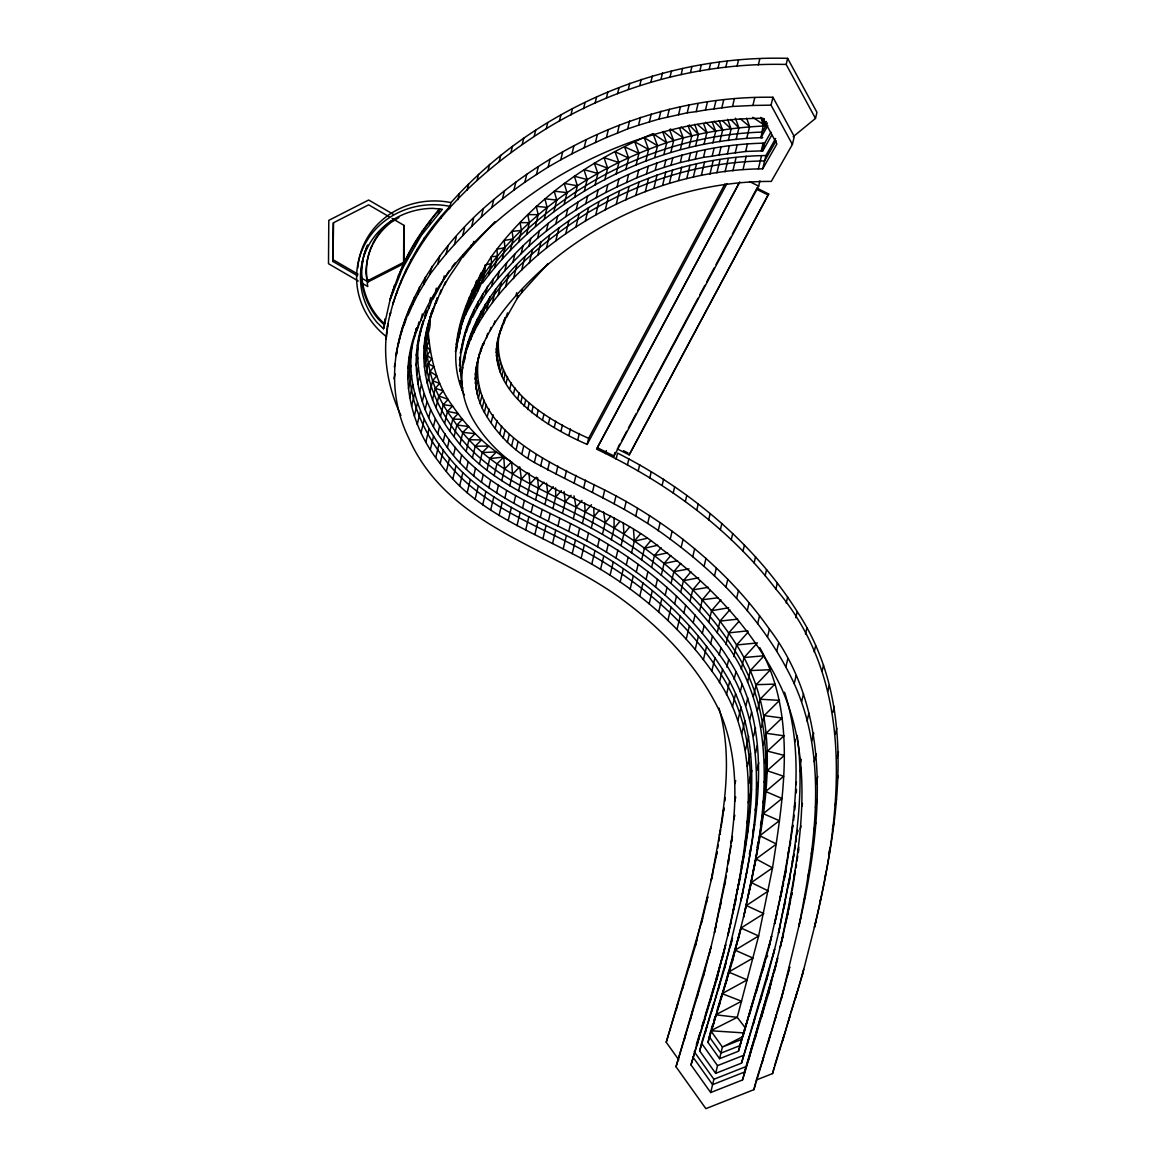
<?xml version="1.0" encoding="UTF-8"?>
<svg xmlns="http://www.w3.org/2000/svg" width="1167" height="1167" viewBox="0 0 1167 1167"><rect width="100%" height="100%" fill="white"/><g stroke="black" fill="none" stroke-linecap="round" stroke-linejoin="round"><path stroke-width="1.5" d="M357.627 275.806L332.931 261.466L333.193 222.912L368.641 204.823L389.078 216.683M332.931 261.466L333.558 223.057M393.469 290.131L394.621 285.288L389.851 300.488L402.411 268.643L403.957 262.181L404.205 225.391M725.451 880.925L714.423 932.666C728.237 860.852 749.666 782.401 719.82 711.782C698.274 666.299 662.243 628.94 622.04 599.327C550.357 546.244 447.865 527.134 408.625 437.888C366.292 350.698 426.714 254.742 493.743 199.601C571.13 134.322 671.288 95.723 772.933 97.255L794.289 136.554L792.393 144.445L771.285 181.425C685.992 180.943 602.187 215.093 539.169 272.071C503.123 305.798 455.684 360.443 484.393 412.374C497.39 435.349 517.054 454.065 540.686 465.852C584.302 489.454 630.516 508.9 670.208 539.169C721.702 576.965 767.04 625.352 794.202 683.643C828.876 760.257 814.668 846.877 798.855 926.292C821.553 828.41 834.332 714.496 769.403 629.144C727.464 569.759 669.42 522.685 604.739 490.038C552.691 463.737 467.004 430.419 478.674 357.073L476.778 364.965M412.374 344.907C404.73 389.705 426.524 433.307 456.02 465.677C493.772 506.245 548.052 523.662 594.995 550.664C649.406 582.508 698.522 625.935 729.652 681.382C767.755 753.182 748.237 837.716 732.759 912.944C749.112 833.574 764.852 740.68 711.797 671.054C676.262 620.829 626.942 581.224 572.224 553.654C525.296 528.724 471.935 508.608 440.149 463.474C410.813 427.282 398.691 376.839 415.467 332.362L409.194 358.181M421.389 328.525C408.698 374.461 430.9 421.506 461.665 454.94C496.077 492.124 545.179 509.118 588.533 533.027C644.257 563.223 694.686 605.41 728.719 659.384C775.705 731.432 757.047 822.079 740.885 900.72C759.717 815.762 772.729 714.86 710.615 643.673C673.388 595.287 623.178 558.249 568.723 531.393C522.772 508.345 471.906 486.654 443.227 441.432C416.94 407.589 408.727 361.114 423.461 320.677M759.877 647.743C797.061 715.138 783.655 795.427 772.539 867.84L751.344 882.588L748.543 894.243C767.871 807.739 780.344 705.145 717.224 632.747C679.442 583.66 628.561 546.039 573.303 518.79C530.402 496.923 482.875 477.434 454.08 436.677C428.07 404.424 415.7 359.903 429.587 319.816C415.16 365.198 436.691 412.666 467.486 445.823C501.46 482.379 549.949 498.951 592.617 522.583C649.304 553.275 700.55 596.206 735.137 651.084C786.762 731.009 761.555 830.889 743.583 917.204C762.211 829.022 789.213 726.924 736.596 644.986C700.127 587.366 645.614 542.567 585.134 511.977C537.768 486.741 482.89 466.567 452.811 419.099C428.989 388.173 419.551 345.84 432.869 308.788M753.269 870.611L756.07 858.956L772.539 867.84L758.638 935.963L737.238 1017.332L710.791 1030.753L707.99 1042.408L719.601 1058.688L738.434 1051.248L771.65 936.124L768.863 947.779L782.473 888.525L779.687 900.18C792.729 832.129 806.426 759.921 784.545 692.177M797.134 735.429C806.324 801.773 791.999 868.365 778.477 933.089L792.947 860.91M699.252 1036.413L690.995 1064.888L710.703 1092.545L742.489 1079.971L768.294 994.386L783.393 934.227L780.198 947.487C797.732 863.128 818.169 770.731 781.598 688.413C755.399 632.31 711.666 585.819 662.127 549.424C603.514 499.17 512.532 489.294 472.314 418.194C438.427 357.131 494.064 293.282 537.841 255.062C600.553 202.562 680.478 169.623 762.722 168.821L776.901 143.964L762.941 118.261C689.945 118.626 618.072 140.288 555.769 178.026C495.129 216.376 436.56 268.337 414.008 338.649M616.074 459.185L617.533 453.088C689.464 489.513 753.882 543.136 797.236 611.625C859.598 705.729 838.008 824.34 814.449 927.327C841.48 814.551 857.541 684.3 775.88 589.043C729.2 528.038 665.54 482.015 596.614 449.135L739.79 181.95M752.773 117.298L765.523 125.919C732.132 127.451 698.639 132.571 666.722 142.724L652.995 133.665C589.641 159.806 531.802 200.957 491.278 256.74C466.537 295.922 442.483 349.429 464.233 394.927M456.676 349.269L457.595 338.926M462.103 384.658C449.849 319.072 501.299 262.05 548.184 223.393C609.597 174.86 686.021 144.591 764.648 143.147L770.906 132.192M726.91 183.627L587.161 444.423C544.099 425.751 479.87 386.802 500.439 330.29L499.038 335.863M587.161 444.423L588.62 438.325C548.286 420.208 492.941 389.092 498.703 337.248L496.573 346.132M662.652 131.886L666.722 142.724C598.715 165.933 535.974 206.69 491.409 263.567L485.428 264.836C484.349 291.546 461.271 311.356 457.785 338.094M385.883 339.043L386.452 336.709A79.385 74.542 13.5 0 1 363.71 246.602A79.385 74.542 13.5 0 1 450.054 206.369C421.199 236.638 399.77 274.172 390.041 314.944L390.595 312.61C380.938 346.643 385.912 383.812 400.937 415.51M477.639 291.166L480.877 273.02L473.248 298.416M796.259 792.874L796.477 789.476M764.414 118.742L760.986 137.618L762.722 137.589C653.797 140.536 547.848 196.085 482.482 283.129M459.127 332.537C461.257 313.938 473.175 298.212 476.749 280.416L468.901 307.198M715.692 857.76L717.165 851.662L711.155 880.472C721.264 824.106 735.225 764.691 718.989 708.15M724.867 801.087L725.247 797.659M793.604 820.372L794.173 815.179M794.742 810L795.311 804.807M458.427 338.226L462.701 320.589L462.044 323.813M461.33 352.215L465.341 332.464M463.387 364.206L466.61 348.422M464.495 360.37L465.225 354.199M402.411 268.643L421.199 235.501L442.381 209.258L432.797 208.353A75.519 70.924 13.5 0 0 367.211 248.206A75.519 70.924 13.5 0 0 377.072 322.544L383.549 328.802L391.003 295.645M384.658 323.274L385.343 318.664L384.191 323.507M386.452 336.709L387.955 324.193L387.4 326.527M396.765 354.243L397.349 349.429M411.09 350.29C403.446 395.088 425.226 438.69 454.736 471.045C489.498 508.768 539.125 526.127 583.048 550.27C637.97 580.043 687.713 621.588 721.264 674.803C771.606 753.328 745.159 851.239 727.829 935.744L735.954 899.669M789.796 845.769L792.947 825.521M794.596 850.612L795.383 845.521M795.909 842.122L796.434 838.737M797.236 833.632L797.761 830.248L795.909 837.95M796.419 864.528L795.894 867.942L796.536 865.243M796.959 861.115L797.747 855.994M798.286 852.596L798.812 849.182M721.075 827.388L723 815.033M723.555 811.488L724.109 807.958L722.65 814.055M731.169 845.608L727.595 864.266M731.738 842.02L732.293 838.446M717.72 848.205L718.274 844.733M718.843 841.276L719.397 837.818M719.951 834.347L720.52 830.889M725.816 879.145L726.37 875.644M726.939 872.143L727.508 868.642M728.354 863.376L728.923 859.875M777.324 912.404L774.523 924.06L785.639 871.501L789.534 847.461L788.206 853.019M793.502 857.453L794.071 854.011L792.218 861.713M792.233 890.45L795.325 871.399M471.701 295.543L472.708 289.328L465.604 314.769M782.838 886.745L783.553 883.186M784.253 879.626L786.033 870.742M787.287 915.555L791.955 892.186L790.059 900.078M788.586 910.172L790.584 900.151M791.255 896.81L791.912 893.47M468.405 303.099L469.688 297.001L462.613 322.296M463.022 319.116L464.291 313.223L456.268 344.484M678.786 1059.855L666.226 1042.248L695.43 945.708L712.629 874.375M742.737 893.003L724.678 967.954L699.675 1050.927L715.663 1073.363L741.497 1063.137L766.617 979.755L774.625 949.238L741.497 1063.137M782.094 939.595L788.206 911.894M800.737 918.4L781.554 998.048L753.897 1089.657L705.875 1108.65L676.014 1066.769L711.082 946.714L703.365 976.21L676.014 1066.769M399.989 337.146L395.642 355.731M701.163 924.439L707.785 896.708L706.327 902.806M709.186 954.606L716.319 924.775M690.995 1064.888L716.626 979.872L731.023 922.47M707.99 1042.408L732.249 961.827L746.384 905.548L768.382 890.975L751.344 882.588M772.773 956.955L780.315 925.387M815.908 921.23L802.225 975.466L772.569 1073.567L757.441 1079.548M367.065 281.291L366.453 272.144A71.07 66.738 13.5 0 1 372.113 245.07M362.251 278.505L368.116 281.903L368.495 280.284L403.957 262.181M383.549 328.802L384.454 325.039L377.977 318.781A75.519 70.924 13.5 0 1 362.952 259.205M397.641 279.482C405.941 253.21 421.943 229.797 439.58 208.849L438.427 213.692M393.527 301.582L392.958 303.916C417.246 227.419 480.191 170.251 546.302 128.647C618.116 84.783 702.053 62.42 786.164 64.448L815.485 118.421L793.181 136.699M396.517 293.734L397.072 291.4M400.646 283.216L401.215 280.882M407.983 257.396L409.136 252.553M405.343 272.509L405.912 270.19M410.828 261.466L411.397 259.132M414.329 246.718L415.496 241.875M417.1 250.92L417.669 248.586M421.199 235.501L422.366 230.658M398.093 345.038L402.717 326.818M423.869 239.862L424.438 237.528M394.286 366.949L395.044 363.783M400.821 334.71L406.014 317.351M429.689 224.429L430.856 219.586M404.132 325.243L409.967 307.315M393.994 378.706L395.132 373.965M408.071 315.207L412.549 305.01L414.445 297.118M432.213 228.965L432.767 226.631M412.549 305.01L417.669 294.697L419.551 286.805M417.669 294.697L423.636 284.66L425.532 276.769M440.863 218.346L441.432 216.012M416.546 328.058L415.904 330.757L416.925 327.825M423.636 284.66L429.996 274.274L431.892 266.382M407.983 368.203L411.163 354.928M417.086 329.853L418.968 321.961M420.849 320.239L422.366 313.923M407.721 378.794L410.901 365.519M449.485 208.689L450.958 202.591C535.128 108.589 661.558 54.776 787.637 58.35L816.958 112.324L815.485 118.421M417.348 345.811L419.201 338.109M419.537 336.242L423.504 320.648M429.996 274.274L437.785 264.092L439.682 256.2M416.196 355.395L418.049 347.678M422.031 326.818L426.874 310.553L425.08 315.688M408.421 388.684L411.615 375.424M429.894 300.882L430.652 297.731M425.021 318.255L429.471 305.725M415.933 365.548L417.786 357.846M428.727 308.817L434.022 294.668M409.588 397.728L412.768 384.454M435.583 291.327L436.341 288.161M457.931 199.659L459.39 193.562M425.051 339.174L427.851 327.504C429.792 355.031 435.393 383.287 452.592 405.999C467.777 428.085 486.916 447.661 510.3 461.038M427.151 329.955L430.915 315.25M416.619 375.103L418.472 367.401M437.785 264.092L446.115 253.866L448.011 245.974M423.957 348.218C425.299 338.372 431.411 329.984 429.981 319.758M429.573 320.808L433.803 306.979M411.543 406.335L414.723 393.06M432.461 312.537L437.435 297.716L434.401 305.433M423.723 357.875L426.524 346.22L429.368 341.45L426.757 336.563M417.742 383.797L419.58 376.08M432.913 299.292L443.154 280.488L444.262 275.864M436.093 303.274L441.199 289.795M424.365 367.022L427.166 355.366L430.346 350.581L426.524 346.22M467.15 190.148L468.623 184.05M440.192 293.967L445.371 282.064M446.115 253.866L454.43 244.559L456.326 236.668M419.609 392.068L421.462 384.351M414.314 416.079L417.509 402.805M425.43 375.307L428.231 363.652L431.702 358.838L427.166 355.366M422.323 401.565L424.175 393.863M417.232 424.511L420.412 411.236M427.224 383.184L430.025 371.529L433.759 366.657L428.231 363.652M454.43 244.559L462.672 235.719L464.568 227.828M477.084 180.447L478.543 174.35M425.109 409.646L426.962 401.929M429.85 392.404L432.651 380.734L436.706 375.789L430.025 371.529M444.715 284.85C449.849 274.143 458.398 265.04 463.416 254.61M421.039 432.709L424.219 419.434M462.672 235.719L471.687 226.442L473.583 218.55M432.49 400.062L435.291 388.407L439.623 383.389L432.651 380.734M428.77 417.538L430.623 409.821M488.098 170.47L489.557 164.372M462.745 257.396L470.52 247.827L471.191 245.055M472.985 244.545L473.744 241.394M425.853 442.001L429.033 428.727M471.687 226.442L481.3 217.047L483.196 209.156M435.991 407.589L438.792 395.934L443.372 390.799L435.291 388.407M433.453 426.568L435.306 418.865M499.243 161.382L500.716 155.284M430.39 449.324L433.57 436.05M455.407 351.69L456.749 346.132M457.479 343.083L458.208 340.035M440.513 416.327L443.3 404.657L448.186 399.391L438.792 395.934M481.3 217.047L491.847 207.493L493.743 199.601M437.815 433.628L439.667 425.911M460.265 353.28L463.562 339.509M435.845 457.216L439.04 443.941M459.477 359.917L460.221 356.839M463.489 340.18L468.2 324.295M444.685 423.067L447.486 411.397L452.592 405.999L443.3 404.657M459.36 365.723L460.469 361.099M466.362 331.997L471.118 316.943M510.956 152.454L512.415 146.356M459.725 371.179L460.469 368.101M469.265 324.659L474.342 309.576M443.227 441.432L445.079 433.716M462.044 367.474C472.766 296.082 530.708 244.311 588.591 207.653C641.996 175.298 703.322 156.29 765.902 155.547L775.661 138.465M491.847 207.493L502.539 198.769L504.436 190.877M472.489 317.293L476.676 308.817L478.528 301.115M461.315 373.644L462.832 367.328M467.923 346.964L471.103 333.704M440.149 463.474L443.329 450.214M459.725 383.476L460.396 380.69M470.768 339.772L473.962 326.512M476.676 308.817L480.964 301.757L482.802 294.04M450.01 430.754L452.811 419.099L458.193 413.526L447.486 411.397M473.919 332.58L477.099 319.306M447.413 447.545L449.266 439.828M488.623 275.237L491.409 263.567L491.278 256.74L497.39 256.186L496.982 249.155L504.932 247.725L504.217 240.46L513.144 238.914L512.109 231.387L521.416 230.424L520.074 222.634L529.366 222.664L527.732 214.626L538.177 214.67L535.39 226.325M462.044 390.391L462.715 387.604M477.959 324.382L481.154 311.108M480.964 301.757L485.632 293.996L487.485 286.28M522.262 144.3L523.72 138.202M482.161 317.482L485.341 304.208M494.589 267.841L497.39 256.186M454.08 436.677L456.88 425.021L462.453 419.332L452.811 419.099M446.407 471.205L449.601 457.931M502.539 198.769L513.918 190.104L515.814 182.212M485.632 293.996L491.54 286.382L493.393 278.665M486.697 309.926L489.877 296.666M453.54 455.086L455.393 447.384M475.582 369.968L477.478 362.091M478.353 358.75L479.87 352.434L479.068 355.527M491.54 286.382L497.405 279.132L499.257 271.43M502.131 259.38L504.932 247.725M475.013 374.855L476.909 366.963M492.416 302.574L495.596 289.299M480.862 351.603L482.759 343.711M474.925 379.115L476.822 371.223M483.546 344.819L484.305 341.668M460.031 444.029L462.832 432.373L468.653 426.495L456.88 425.021M534.18 136.408L535.653 130.31M475.217 383.374L477.099 375.482M452.84 478.937L456.02 465.677M486.493 338.08L487.631 333.339M513.918 190.104L524.844 182.227L526.74 174.335M498.163 295.455L501.358 282.181M475.888 389.005L477.784 381.113M490.184 330.611L490.942 327.46M497.405 279.132L504.815 270.817L506.668 263.115M510.344 250.569L513.144 238.914M459.813 462.657L461.665 454.94M477.099 394.154L478.995 386.262M494.108 324.149L494.866 320.998M478.339 398.472L480.235 390.58M466.144 451.396L468.944 439.726L475.027 433.672L462.832 432.373M505.486 287.257L508.666 273.982M504.815 270.817L512.955 262.108L514.807 254.391M459.638 485.968L462.818 472.693M518.615 242.08L521.416 230.424M480.045 403.534L481.942 395.642M546.302 128.647L547.761 122.55M524.844 182.227L536.441 174.539L538.337 166.648M466.377 469.426L468.23 461.724M496.165 349.619L497.623 343.521M482.219 408.071L484.115 400.179M498.98 336.388L502.671 323.945M513.538 278.607L516.733 265.347M496.106 352.653L497.565 346.555M501.197 330.042L505.18 317.628L503.298 322.369M496.325 355.993L497.784 349.896M512.955 262.108L521.124 253.706L522.976 245.989M472.416 457.872L475.217 446.217L481.504 439.959L468.944 439.726M503.706 323.726L507.543 312.902M526.565 234.319L529.366 222.664M484.393 412.374L486.289 404.482M496.879 360.53L498.338 354.432M497.842 364.629L499.301 358.532M467.136 492.824L470.33 479.549M521.649 270.292L524.829 257.017M515.974 295.878L516.733 292.727M487.193 416.896L489.09 409.004M498.907 368.334L500.366 362.237M473.642 476.063L475.494 468.346M521.124 253.706L528.957 246.062L530.81 238.345M536.441 174.539L548.154 167.041L550.051 159.15M559.387 121.193L560.846 115.095M506.434 317.468L517.156 298.533L517.885 295.484M500.235 372.288L501.693 366.19M479.404 464.233L482.19 452.577L488.696 446.115L475.217 446.217M517.156 298.533L521.78 292.581L522.51 289.533M501.97 375.905L503.429 369.808M491.176 422.644L493.072 414.752M529.366 262.75L532.546 249.475M528.957 246.062L537.579 238.228L539.431 230.512M475.115 499.213L478.295 485.939M503.808 379.538L505.267 373.44M544.303 219.06L547.104 207.39L544.916 198.798L556.703 200.068L553.902 211.723M481.417 482.292L483.269 474.575M495.158 428.449L497.054 420.558M506.084 383.228L507.543 377.131M570.955 114.95L572.413 108.852M537.841 255.062L541.021 241.788M548.154 167.041L560.758 159.85L562.654 151.958M486.945 470.286L489.732 458.616L496.442 451.921L482.19 452.577M537.579 238.228L546.331 231.11L548.184 223.393M509.877 388.699L511.336 382.601M482.7 504.873L485.895 491.599M499.739 433.978L501.635 426.086M488.813 487.806L490.665 480.104M546.433 248.075L549.613 234.8M513.509 393.979L514.968 387.882M494.108 475.625L496.909 463.97L503.794 457.041L504.552 469.003L501.766 480.673M503.137 438.15L505.034 430.273M560.758 159.85L571.976 153.811L573.872 145.919M546.331 231.11L555.798 223.889L557.651 216.172M583.573 108.677L585.032 102.579M490.636 510.096L493.831 496.821M564.172 204.313L566.972 192.657L564.23 183.423L577.373 185.786L574.572 197.442M507.339 442.497L509.235 434.605M517.696 399.056L519.169 392.958M555.784 240.927L558.964 227.653M496.617 492.955L498.469 485.239M520.745 402.79L522.203 396.692M555.798 223.889L565.907 216.581L567.76 208.878M511.554 446.334L513.451 438.442M571.976 153.811L584.186 147.728L586.082 139.836M595.039 103.382L596.497 97.284M524.173 406.335L525.631 400.237M565.762 233.721L568.942 220.446M499.009 515.595L502.189 502.321M516.077 449.951L517.973 442.06M504.8 498.324L506.638 490.607M527.674 409.515L529.132 403.417M509.716 485.895L512.517 474.24L511.613 461.84L504.552 469.003M565.907 216.581L576.177 209.797L578.03 202.095M584.186 147.728L595.447 142.534L597.344 134.643M606.402 98.145L607.861 92.047M584.361 191.169L587.147 179.514L583.923 169.638L597.84 173.431L595.039 185.086M575.929 227.011L579.109 213.736M521.751 454.211L523.633 446.319M531.641 412.695L533.1 406.597M508.199 520.599L511.394 507.324M513.859 503.24L515.712 495.537M576.177 209.797L585.79 203.627L587.643 195.91M518.615 490.723L521.416 479.068L519.738 466.829L512.517 474.24M536.718 416.502L538.177 410.405M527.907 458.237L529.789 450.345M585.411 220.928L588.591 207.653M595.447 142.534L606.446 137.473L608.343 129.581M617.606 93.71L619.064 87.613M516.996 525.646L520.19 512.371M542.48 420.28L543.953 414.183M585.79 203.627L596.293 197.661L598.131 189.944M522.539 508.228L524.377 500.512M534.355 462.497L536.251 454.605M527.148 495.639L529.949 483.969L528.957 473.175M595.739 215.049L598.919 201.774M604.842 179.791L607.642 168.136L603.981 157.618L618.875 162.534L616.074 174.204M606.446 137.473L617.387 133.14L619.283 125.248M628.298 89.276L629.757 83.178M548.344 424.146L549.803 418.049M596.293 197.661L605.95 192.438L607.803 184.722M540.686 465.852L542.582 457.96M525.719 529.818L528.914 516.543M531.145 512.342L532.998 504.625M535.638 499.68L538.425 488.025L537.622 477.741M605.279 209.885L608.459 196.61M554.296 427.297L555.755 421.199M617.387 133.14L627.7 128.851L629.596 120.974M639.808 85.424L641.267 79.327M547.644 469.922L549.54 462.03M605.95 192.438L617.022 186.924L618.875 179.207M534.865 534.53L538.045 521.255M540.365 517.098L542.217 509.381M560.977 431.207L562.436 425.109M616.205 204.444L619.4 191.184M544.931 504.48L547.731 492.824L546.506 483.065M625.818 169.711L628.619 158.056L624.578 146.867L638.947 153.285L636.146 164.941M627.7 128.851L638.524 125.248L640.42 117.356M556.032 473.933L557.914 466.041M617.022 186.924L626.694 182.475L628.546 174.758M650.894 82.055L652.353 75.957M542.918 538.687L546.098 525.413M548.373 521.241L550.226 513.538M568.985 435.043L570.459 428.945M625.818 200.024L628.998 186.749M552.925 508.608L555.725 496.952L555.609 487.923M638.524 125.248L649.377 121.937L651.274 114.045M564.653 478.397L566.549 470.505M626.694 182.475L636.861 177.778L638.714 170.061M661.047 79.035L662.506 72.938M635.84 195.385L639.035 182.125M552.545 543.501L555.74 530.226M577.825 439.609L579.299 433.511M557.972 526.04L559.824 518.323M645.803 161.148L648.604 149.493L644.228 137.677L657.517 145.758L654.716 157.414M562.479 513.378L565.28 501.722L564.069 491.584M649.377 121.937L658.976 119.078L660.872 111.186M636.861 177.778L646.416 174.014L648.269 166.312M670.033 77.022L671.492 70.924M574.076 483.255L575.973 475.363M645.322 191.665L648.516 178.391M563.209 548.826L566.403 535.551M658.976 119.078L667.407 117.196L669.304 109.304M646.416 174.014L655.183 170.353L657.021 162.636M568.723 531.393L570.575 523.677M573.303 518.79L576.104 507.12L573.989 495.873M653.958 188.047L657.138 174.787M681.149 74.6L682.607 68.488M583.631 488.01L585.528 480.118M663.921 154.38L666.722 142.724M655.183 170.353L664.096 167.406L665.949 159.689M572.224 553.654L575.404 540.379M667.407 117.196L678.538 114.76L680.419 106.868M577.738 536.236L579.591 528.52M662.637 185.188L665.832 171.914M670.879 152.25L673.68 140.58L669.537 129.566M690.485 72.5L691.943 66.402M582.333 523.633L585.134 511.977L584.667 503.079M592.384 492.386L594.28 484.495M664.096 167.406L670.981 165.291L672.834 157.589M669.45 183.102L672.63 169.828M678.538 114.76L687.232 112.805L689.128 104.913M605.556 453.598L606.286 450.55M581.151 558.162L584.346 544.887M680.39 149.405L683.191 137.75L679.559 128.078M586.68 540.744L588.533 533.027M699.777 71.275L701.236 65.177M591.275 528.14L594.076 516.485L593.755 507.616M670.981 165.291L680.273 162.534L682.126 154.817M678.552 180.389L681.732 167.114M602.843 497.93L604.739 490.038M687.232 112.805L696.159 111.638L698.056 103.746M739.324 182.592L597.271 447.676L614.017 456.034L614.863 452.519M689.026 147.465L691.827 135.81L688.136 125.919M709.098 69.641L710.557 63.543M591.815 563.938L594.995 550.664M680.273 162.534L688.676 160.638L690.528 152.921M597.577 546.652L599.43 538.935M686.765 178.536L689.96 165.262M695.605 146.05L698.406 134.38L694.671 124.358M602.478 534.209L605.279 522.553L603.529 511.875M696.159 111.638L705.495 110.004L707.392 102.112M688.676 160.638L695.255 159.208L697.107 151.506M717.924 68.488L719.383 62.391M614.134 503.706L616.03 495.815M693.344 177.121L696.524 163.847M600.509 569.54L603.704 556.265M617.241 448.887L629.203 454.867L768.674 193.97L756.697 188.004M704.066 144.139L706.866 132.484L703.701 123.95M606.329 552.297L608.182 544.581M627.408 464.977L628.882 458.879M713.985 108.896L715.882 101.004M611.289 539.883L614.09 528.228L614.061 517.579M695.255 159.208L703.468 157.355L705.32 149.653M725.728 67.467L727.187 61.37M701.352 175.313L704.532 162.038M624.345 509.235L626.241 501.343M712.891 142.987L715.692 131.317L712.278 122.039M721.804 107.875L723.686 99.983M610.122 575.054L613.302 561.779M703.468 157.355L712.162 156.218L714.014 148.515M616.03 557.855L617.883 550.138M638.232 470.826L639.706 464.729M709.944 174.189L713.125 160.915M621.092 545.514L623.893 533.859L623.324 523.049M737.077 65.979L738.536 59.882M719.835 141.718L722.636 130.062L719.178 120.624M712.162 156.218L719.105 154.963L720.958 147.246M705.495 110.004L732.526 106.46L734.422 98.568M716.874 172.92L720.068 159.646M635.65 516.339L637.532 508.447M620.144 582.085L623.324 568.81M626.256 565.018L628.109 557.301M728.31 140.609L731.111 128.954L727.625 119.34M631.537 552.837L634.337 541.182L633.506 529.585M727.435 153.869L729.287 146.152M649.756 478.076L651.215 471.979M725.072 171.841L728.266 158.581M736.114 139.588L738.915 127.918L735.4 118.159M630.136 589.087L633.316 575.812M735.239 152.848L737.092 145.131M647.7 523.385L649.596 515.493M636.278 572.049L638.13 564.347M732.891 170.82L736.071 157.545M758.317 64.929L759.79 58.831M641.631 559.912L644.432 548.257L650.836 540.569M732.526 106.46L752.89 105.453L754.786 97.561M662.141 485.326L663.6 479.229M746.792 138.187L749.593 126.517L746.632 118.203M719.105 154.963L745.64 151.477L747.478 143.774M639.793 596.162L642.973 582.887M743.029 169.492L746.224 156.218M646.11 579.255L647.962 571.553M658.203 530.752L660.099 522.86M651.653 567.264L654.454 555.609L661.033 547.717M673.169 493.058L674.628 486.96M649.144 603.937L652.324 590.662M792.393 144.445L771.051 105.147L772.933 97.255M655.577 587.118L657.429 579.415M745.64 151.477L761.234 150.893L763.087 143.176M758.36 168.923L761.54 155.649M761.234 150.893L762.795 150.864L764.648 143.147M661.251 575.243L664.052 563.588L670.806 555.492M670.208 539.169L672.104 531.277M786.164 64.448L787.637 58.35M614.017 456.034L758.667 186.122L759.921 180.87M762.722 168.821L765.902 155.547M658.669 611.8L661.864 598.525M685.321 501.577L686.779 495.479M665.234 595.082L667.086 587.366M671.054 583.325L673.855 571.67L680.784 563.369M681.178 547.221L683.074 539.329M629.203 454.867L768.674 193.97M667.903 620.465L671.083 607.19M696.772 509.979L698.231 503.881M674.628 603.923L676.481 596.206M680.653 592.34L683.454 580.685L690.937 571.772M692.731 556.761L694.628 548.869M677.006 629.494L680.201 616.22M683.818 613.025L685.671 605.308M708.661 519.796L710.134 513.699M689.945 601.545L692.746 589.889L700.448 580.772M686.24 639.02L689.434 625.76M704.109 566.199L706.006 558.307M693.213 622.726L695.065 615.009M699.514 611.435L702.315 599.78L710.251 590.444M720.418 529.555L721.877 523.458M695.182 649.581L698.377 636.307M714.467 575.914L716.363 568.023M702.301 633.433L704.153 625.731M708.763 622.347L711.564 610.691L720.929 599.809M731.242 539.723L732.716 533.625M703.409 659.691L706.589 646.416M710.615 643.673L712.468 635.971M725.903 587.234L727.8 579.343M717.224 632.747L720.01 621.077L729.886 609.743M711.797 671.054L714.977 657.794M742.956 551.291L744.429 545.193M719.164 655.256L721.016 647.554M736.61 598.321L738.507 590.429M725.947 644.563L728.733 632.908L738.93 621.355M719.368 682.695L722.548 669.42M726.866 667.101L728.719 659.384M754.115 562.844L755.574 556.747M733.81 656.656L736.596 644.986L748.31 631.93M726.472 694.657L729.652 681.382M747.201 610.749L749.097 602.858M734.131 679.325L735.983 671.608M741.249 669.187L744.05 657.532L757.354 642.929L736.596 644.986M732.424 707.012L735.604 693.738M765.114 575.754L766.573 569.656M740.228 691.987L742.081 684.285M757.646 623.645L759.542 615.753M737.923 720.272L741.118 706.998M747.522 682.214L750.323 670.558L764.079 655.766L744.05 657.532M745.903 705.641L747.755 697.939M666.226 1042.248L702.622 918.341M775.88 589.043L777.353 582.946M741.658 734.058L744.852 720.783M676.335 1009.615L677.794 1003.518M719.324 835.251L720.798 829.154M682.666 988.58L684.125 982.483M767.507 637.036L769.403 629.144M753.401 696.349L756.201 684.693L770.439 669.712L750.323 670.558M689.143 967.107L690.616 961.01M695.43 945.708L696.903 939.61M749.725 719.776L751.577 712.06M734.933 783.713L735.691 780.563M745.553 749.666L748.733 736.392M734.597 801.744L735.735 797.003M757.325 710.863L760.125 699.208L774.873 684.125L756.201 684.693M753.707 735.735L755.56 728.018M733.678 819.963L734.816 815.237M786.193 603.047L787.652 596.95M747.361 766.5L750.541 753.24M776.711 651.113L778.608 643.221M730.965 842.749L732.482 836.433M684.183 1040.38L686.079 1032.489M690.528 1019.302L692.425 1011.41M761.409 727.245L764.21 715.59L779.512 700.375L760.125 699.208M755.56 752.963L757.412 745.246M697.02 997.8L698.916 989.908M723.919 887.037L725.436 880.735M748.66 783.743L751.84 770.468M703.365 976.21L705.262 968.318M719.31 910.1L721.206 902.208M748.295 802.633L751.49 789.359M756.872 770.483L758.725 762.766M763.306 744.925L766.106 733.27L782.036 717.997L764.21 715.59M795.777 617.722L797.236 611.625M746.968 822.983L750.148 809.708M756.508 789.68L758.36 781.978M785.931 666.62L787.813 658.728M744.561 844.733L747.755 831.458M764.648 762.78L767.448 751.125L784.005 735.823L766.106 733.27M697.37 1044.305L700.229 1032.387M741.147 866.541L744.342 853.267M703.716 1023.182L705.233 1016.88M755.166 810.248L757.018 802.531M710.222 1001.636L712.118 993.744L705.612 1015.29M712.439 992.402L725.714 944.701L722.519 957.976M737.427 889.575L740.622 876.3M716.626 979.872L719.806 966.612M699.675 1050.927L701.527 1043.21L717.515 1065.646L715.663 1073.363M764.283 782.357L767.084 770.701L784.326 755.414L767.448 751.125M752.744 832.188L754.597 824.471M705.379 1032.474L707.231 1024.757L702.038 1041.533M749.302 854.113L751.154 846.396M711.739 1011.337L732.453 938.224L730.6 945.941M718.259 989.776L720.112 982.06M762.912 803.159L765.712 791.489L783.684 776.259L767.084 770.701M745.582 877.234L747.434 869.517M724.678 967.954L726.151 961.783M805.449 634.002L806.922 627.904M794.202 683.643L796.084 675.751M760.476 825.332L763.276 813.662L782.021 798.52L765.712 791.489M712.935 1026.449L715.371 1016.326M757.018 847.388L759.819 835.732L779.352 820.693L763.276 813.662M719.295 1005.298L720.302 1001.14M746.384 905.548L763.816 913.615L741.016 928.028L720.637 999.74L727.143 978.165M725.816 983.723L728.616 972.067L752.978 958.078L735.05 950.157L732.249 961.827M738.215 939.683L741.016 928.028L758.638 935.963L735.05 950.157M801.641 701.688L803.538 693.796M814.172 651.945L815.631 645.847M794.683 742.168L795.354 739.397M710.703 1092.545L713.898 1079.271L694.175 1051.613M719.601 1058.688L722.402 1047.032L710.791 1030.753L744.138 1032.926M807.039 721.06L808.921 713.168M822.093 671.156L823.552 665.059M800.547 762.547L801.306 759.381M795.821 784.866L796.492 782.08M800.299 771.095L801.043 768.003M794.362 806.908L795.354 802.736M811.853 740.957L813.749 733.066M791.882 829.387L792.889 825.215M738.434 1051.248L746.165 1023.663M743.364 1035.319L752.394 1002.949M789.899 845.929L790.643 842.88M827.768 691.535L829.226 685.437M749.593 1014.604L758.988 981.082M784.297 877.059L785.639 871.501M801.744 806.557L802.488 803.392M756.187 992.752L765.537 958.807L767.696 955.992M814.216 761.774L816.112 753.882M747.201 1044.728L749.054 1037.011M753.444 1023.999L755.297 1016.282M800.241 829.051L801 825.9M760.053 1002.117L761.905 994.401M788.294 885.87L790.147 878.153M742.489 1079.971L777.66 958.18L774.48 971.455M766.617 979.755L768.469 972.053M783.641 909.122L785.493 901.405M797.717 851.954L798.855 847.213M748.849 1059.432L752.044 1046.157M832.844 712.483L834.317 706.385M815.864 784.414L817.761 776.522M755.093 1038.688L758.273 1025.428M793.998 875.833L795.135 871.093M761.701 1016.807L764.896 1003.532M768.294 994.386L771.475 981.111M785.391 923.447L788.25 911.515M815.441 807.447L817.338 799.555M835.324 734.408L836.797 728.31M813.895 830.496L815.791 822.604M753.897 1089.657L755.399 1083.341M811.313 853.923L813.209 846.031M762.036 1063.356L763.554 1057.039L755.778 1081.765M807.564 878.109L809.446 870.217M768.28 1042.569L776.288 1014.444M837.045 757.908L838.504 751.811M774.903 1020.644L776.42 1014.327M803.582 902.616L805.478 894.724M781.554 998.048L789.709 966.932L787.813 974.824M836.593 781.861L838.066 775.763M835.018 805.507L836.491 799.41M772.569 1073.567L774.027 1067.469M832.377 829.518L833.836 823.421M782.634 1041.037L790.365 1014.123L788.892 1020.221M828.57 854.025L830.029 847.928M795.529 998.252L803.217 970.988M824.544 878.809L826.003 872.712M802.225 975.466L803.698 969.369M819.745 902.82L821.203 896.723M458.616 338.401L460.206 331.909M465.312 353.805L468.332 341.595M465.414 310.641L466.96 304.631L462.438 319.131M415.058 333.426L416.342 328.598M428.493 324.382L431.571 312.202M724.415 950.084L712.614 992.067M739.557 934.125L727.639 976.473M762.737 970.463L770.191 942.221M776.361 963.563L744.386 1072.079L712.599 1084.654L692.892 1056.996M764.079 964.905L739.761 1045.69L720.943 1053.13L709.332 1036.85L720.141 1001.374M776.799 1012.752L783.451 990.156M702.023 1026.158L703.482 1021.285M704.46 1018.032L713.416 988.361M699.748 1034.793L705.131 1016.924M707.727 1023.138L713.591 1003.62M717.194 1009.922L722.096 993.642L747.23 979.872L728.616 972.067M763.933 1055.464L770.176 1034.677M790.876 1012.431L797.003 992.154M696.305 1044.757L700.025 1032.751M711.287 1029.148L712.774 1024.363M713.752 1021.183L715.24 1016.399M774.552 1065.748L784.093 1034.939M476.048 286.761L480.439 279.496L485.428 264.836M390.755 296.724L398.808 274.639M431.484 313.587L433.22 308.628M460.965 325.228C479.287 267.491 527.163 224.793 575.914 191.884C631.289 155.707 696.057 134.088 762.284 132.09L767.463 123.046M467.048 346.978C486.158 287.943 536.718 245.464 587.307 213.036C640.698 180.681 702.023 161.673 764.618 160.929L776.143 140.74M480.25 350.859L481.752 346.57M500.993 328.7L502.116 325.535M460.586 326.439L462.701 320.589M429.952 318.285L431.834 313.398M459.069 332.828L461.403 327.037M398.545 275.718C408.392 251.707 422.294 229.476 439.332 209.929M588.62 438.325L724.955 183.934M618.102 447.282L619.823 444.087M621.544 440.878L626.694 431.25M628.415 428.056L636.146 413.614M637.868 410.419L652.47 383.155M654.191 379.946L697.997 298.183M699.719 294.988L704.883 285.361M706.589 282.151L714.321 267.724M716.042 264.515L730.644 237.266M732.365 234.056L756.42 189.171L768.397 195.137M766.354 121.456L763.787 125.963L765.523 125.919M760.986 137.618L767.842 125.613M762.795 150.864L771.723 135.212M480.439 279.496L491.409 263.567M443.154 280.488L449.003 270.948M452.052 266.98L455.086 262.998M521.78 292.581L547.907 263.669M640.595 533.713L634.337 541.182L647.481 538.22M623.893 533.859L629.611 527.046M614.09 528.228L619.692 521.62M605.279 522.553L610.764 516.12M594.076 516.485L599.444 510.271M585.134 511.977L591.45 504.713M576.104 507.12L582.012 500.41M470.52 247.827L494.896 221.715M565.28 501.722L571.071 495.26M555.725 496.952L561.4 490.694M547.731 492.824L553.318 486.741M538.425 488.025L543.91 482.161M529.949 483.969L536.412 477.157M521.416 479.068L527.557 472.664M756.07 858.956L776.42 844.062L759.819 835.732M398.939 217.587L391.164 222.314A71.07 66.738 13.5 0 0 366.059 273.764L367.751 286.528L362.952 283.741M368.116 281.903L403.563 263.8L403.826 225.26L392.068 218.419M743.058 1036.5L722.402 1047.032L741.22 1039.593M717.515 1065.646L743.35 1055.435M713.898 1079.271L745.684 1066.696M644.432 548.257L657.692 545.266M664.052 563.588L677.516 560.685M654.454 555.609L667.612 552.837M683.454 580.685L698.683 577.825M673.855 571.67L689.07 568.883M711.564 610.691L728.66 607.803M692.746 589.889L708.427 587.322M702.315 599.78L718.041 597.752M489.732 458.616L503.794 457.041M728.733 632.908L747.755 630.807M720.01 621.077L737.675 619.166M752.89 105.453L771.051 105.147M547.104 207.39L536.266 206.34L538.177 214.67M566.972 192.657L554.237 191.169L556.703 200.068M587.147 179.514L574.383 176.232L577.373 185.786M607.642 168.136L594.368 163.22L597.84 173.431M722.096 993.642L741.614 1001.228L715.736 1014.794L737.238 1017.332L744.984 1027.471M628.619 158.056L615.009 151.666L618.875 162.534M749.52 181.571L758.667 186.122M623.499 450.71L627.992 452.956M648.604 149.493L634.717 141.776L638.947 153.285M393.191 214.247L368.67 200.009L328.788 220.359L328.496 263.727L358.254 281.014M333.31 259.847L358.021 274.201M367.445 279.672L368.495 280.284M670.383 128.968L683.191 137.75M681.047 127.043L691.827 135.81M740.286 118.786L749.593 126.517M697.458 124.446L706.866 132.484M663.367 131.477L673.68 140.58M705.597 122.243L715.692 131.317M722.417 120.653L731.111 128.954M384.702 323.959C370.347 311.414 362.543 292.567 361.624 273.705A75.519 70.924 13.5 0 1 363.214 258.126M689.201 124.986L698.406 134.38M730.63 119.413L738.915 127.918M714.189 121.193L722.636 130.062M652.995 133.665L657.517 145.758M760.796 117.386L763.787 125.963L762.168 119.063M357.729 268.133A79.385 74.542 13.5 0 1 450.958 202.591M363.345 257.513A75.519 70.924 13.5 0 1 367.372 246.004M363.608 256.448A75.519 70.924 13.5 0 1 367.634 244.924M362.135 266.864A75.519 70.924 13.5 0 1 362.66 261.641M372.798 243.597A71.07 66.738 13.5 0 1 391.543 220.709"/></g></svg>
